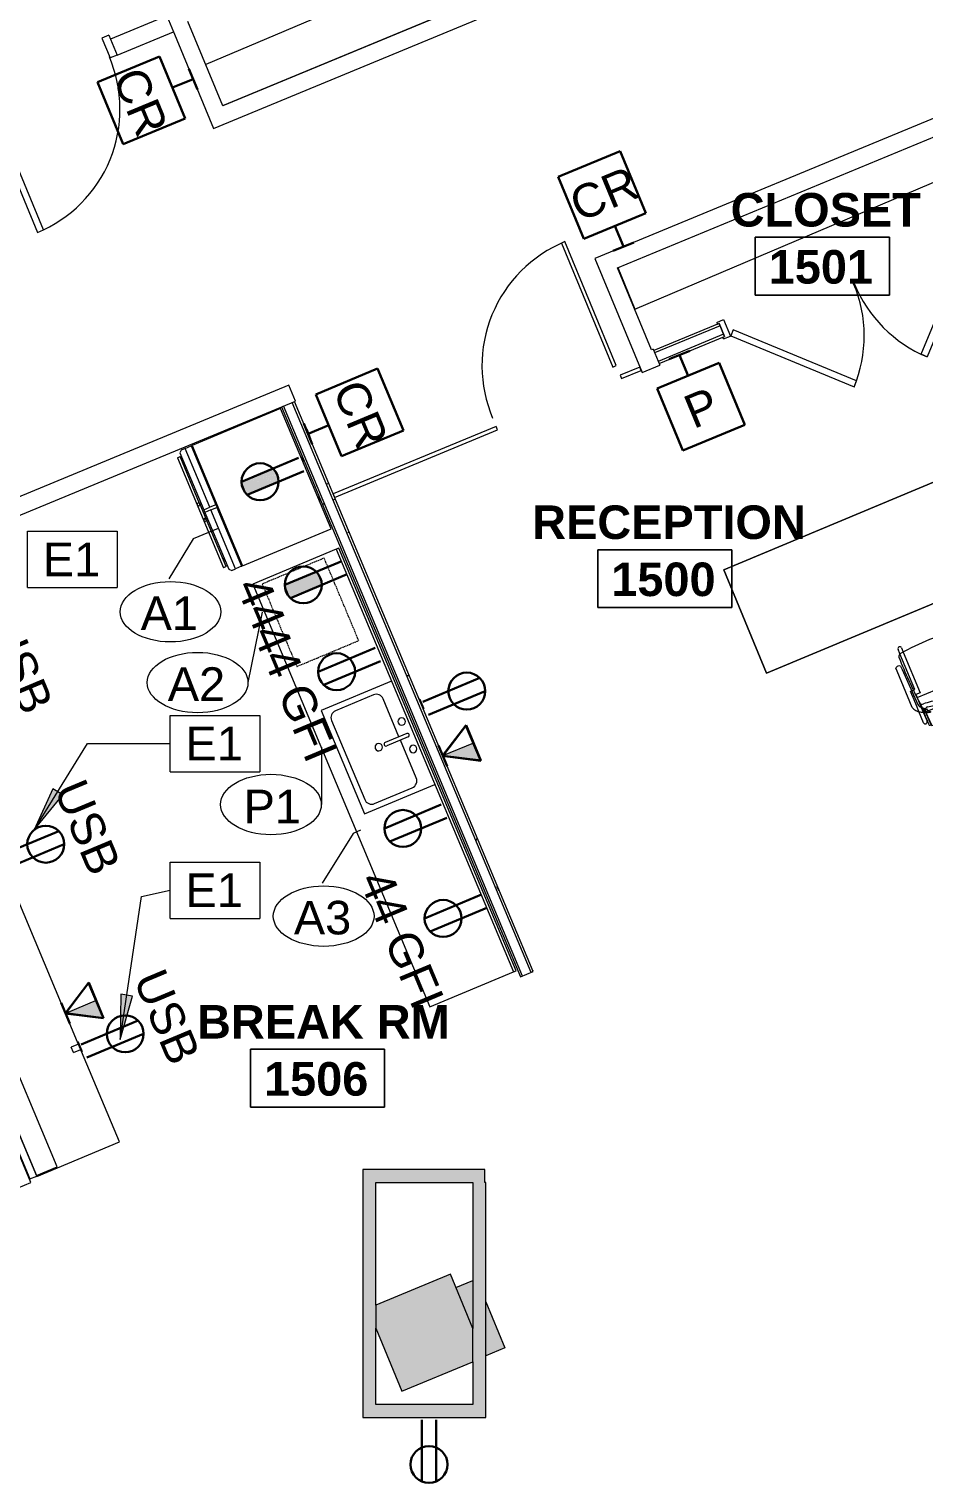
# Model space of a CAD drawing. Header units: inches. Extents: x 488 to 2071, y 800 to 2512.
# Drawn here: x 1535 to 1774.9, y 1426.9 to 1816.9 of the extents above; entities that cross this region are included whole.
import ezdxf

# ---------------------------------------------------------------- set-up
doc = ezdxf.new("R2010")
doc.units = ezdxf.units.IN
doc.header["$MEASUREMENT"] = 0
doc.linetypes.add('Dash', pattern=[0.25, 0.125, -0.125])
for name, color, linetype, lineweight in [('A-ANNO-KEYN', 231, 'Continuous', 9), ('A-ANNO-NOTE', 131, 'Continuous', 30), ('A-AREA-IDEN', 2, 'Continuous', 9), ('A-DOOR', 31, 'Continuous', 13), ('A-DOOR-FRAM', 31, 'Continuous', 20), ('A-Flor-Shel-Tptn', 8, 'Continuous', 9), ('A-GLAZ-CURT', 52, 'Continuous', 9), ('A-WALL', 113, 'Continuous', 9), ('A-WALL-PATT', 111, 'Continuous', 13), ('A-Wall-Shel-Fill', 8, 'Continuous', 9), ('E-ELEC-FIXT', 91, 'Continuous', 9), ('I-FURN', 30, 'Continuous', 9), ('I-FURN-PNLS', 30, 'Continuous', 9), ('I-WALL', 2, 'Continuous', 9), ('P-SANR-FIXT', 6, 'Continuous', 9), ('P-SANR-FIXT-IDEN', 2, 'Continuous', 9), ('Q-CASE', 31, 'Continuous', 9), ('Q-SPCQ', 91, 'Continuous', 9), ('Q-SPCQ-HDLN', 91, 'Dash', 9), ('Q-SPCQ-IDEN', 132, 'Continuous', 9), ('S-Cols', 8, 'Continuous', 9)]:
    doc.layers.add(name, color=color, linetype=linetype, lineweight=lineweight)
doc.styles.add('Arial', font='arial.ttf', dxfattribs={"height": 9})
doc.styles.add('Swis721 Lt BT', font='swissl.ttf', dxfattribs={"height": 9})
doc.styles.add('Swis721 Lt BT_B', font='', dxfattribs={"height": 9})
doc.styles.get('Swis721 Lt BT_B').set_extended_font_data('Swis721 Lt BT', bold=True)
pattern_1 = [(0, (0, 0), (30.72, 7.68), [1.267, -21.773, 1.267, -21.773, -122.88]), (0, (0, 0), (30.72, 7.68), [-46.08, 1.267, -44.813, 1.267, -21.773, -53.76]), (0, (0, 0), (30.72, 7.68), [-115.2, 1.267, -14.093, 1.267, -37.133]), (120, (11.52, 3.84), (-22.011075, 22.7643), [1.267, -21.773, 1.267, -21.773, -122.88]), (120, (11.52, 3.84), (-22.011075, 22.7643), [-46.08, 1.267, -44.813, 1.267, -21.773, -53.76]), (120, (11.52, 3.84), (-22.011075, 22.7643), [-115.2, 1.267, -14.093, 1.267, -37.133]), (240, (15.36, 19.2), (-8.708925, -30.4443), [1.267, -21.773, 1.267, -21.773, -122.88]), (240, (15.36, 19.2), (-8.708925, -30.4443), [-46.08, 1.267, -44.813, 1.267, -21.773, -53.76]), (240, (15.36, 19.2), (-8.708925, -30.4443), [-115.2, 1.267, -14.093, 1.267, -37.133])]

# ---------------------------------------------------------------- blocks, each defined once
blk = doc.blocks.new('Revit Link EDITED_dwg-5488103-Level 1 POWER')
at = {"layer": 'A-Wall-Shel-Fill'}
h = blk.add_hatch(color=7, dxfattribs=at)
h.paths.add_polyline_path([(1657.5, 1461.02), (1662.62, 1463.14), (1657.5, 1475.43), (1657.5, 1461.53)], flags=0)
h.paths.add_polyline_path([(1654, 1468.36), (1654, 1481.21), (1649.46, 1479.33), (1653.98, 1468.41)], flags=0)
at = {"layer": 'S-Cols', "color": 7}
blk.add_line((1649.46, 1479.33), (1654, 1481.21), dxfattribs=at)
at = {"layer": 'S-Cols', "color": 7, "flags": 128}
blk.add_lwpolyline([(1657.5, 1475.5), (1662.62, 1463.14), (1657.5, 1461.02)], dxfattribs=at)
blk = doc.blocks.new('Single Flush - OTJ_SOLIDFLUSH_ALUM-5474485-Level 1 POWER')
at = {"layer": 'A-DOOR', "lineweight": 20}
for p, q in [((16.15625, 38.125), (16.15625, 2.3125)), ((17.90625, 38.125), (16.15625, 38.125)), ((17.90625, 2.3125), (17.90625, 38.125)), ((16.15625, 2.3125), (17.90625, 2.3125))]:
    blk.add_line(p, q, dxfattribs=at)
at = {"layer": 'A-DOOR', "lineweight": 9}
blk.add_arc((17.90625, 2.3125), 35.8125, 90, 180.5, dxfattribs=at)
at = {"layer": 'A-DOOR-FRAM'}
for p, q in [((-20, -3.4375), (-20, 2.3125)), ((-20, 2.3125), (-18, 2.3125)), ((-18, -3.4375), (-18, 2.3125)), ((18.000004, -3.4375), (18.000004, 2.3125)), ((18.000004, 2.3125), (20.000004, 2.3125)), ((20.000004, -3.4375), (20.000004, 2.3125)), ((-20, -3.4375), (-18, -3.4375)), ((18.000004, -3.4375), (20.000004, -3.4375))]:
    blk.add_line(p, q, dxfattribs=at)
blk = doc.blocks.new('A-Refrigerator - A-Refrigerator-V27-Level 1 POWER')
at = {"layer": 'Q-SPCQ'}
for p, q in [((17.5, 13.75), (-17.5, 13.75)), ((-17.5, 13.75), (-17.5, -12)), ((-3.18, 14), (-3.18, 13.75)), ((-3.16, 14), (-3.18, 14)), ((-3.18, 14), (-2.18, 14)), ((-2.18, 14), (-2.2, 14)), ((-2.18, 13.75), (-2.18, 14)), ((8.38, 14), (8.38, 13.75)), ((8.4, 14), (8.38, 14)), ((8.38, 14), (9.38, 14)), ((9.38, 14), (9.36, 14)), ((9.38, 13.75), (9.38, 14)), ((17.5, -12), (17.5, 13.75)), ((-17.5, -12), (17.5, -12)), ((-0.36, -12.19), (-17.5, -12.19)), ((-17.5, -12.19), (-17.5, -12.25)), ((-17.5, -12.25), (-0.36, -12.25)), ((-17.5, -14), (-17.5, -12.25)), ((-0.36, -14), (-17.5, -14)), ((-17.5, -14), (-17.5, -15.21)), ((-17.5, -15.21), (-16.96, -15.75)), ((-0.36, -12.25), (-0.36, -12.19)), ((17.5, -12.19), (-0.36, -12.19)), ((-0.36, -12.25), (-0.36, -14)), ((-0.36, -15.75), (-0.36, -14)), ((0.39, -12.25), (17.5, -12.25)), ((0.39, -14), (0.39, -12.25)), ((17.5, -14), (0.39, -14)), ((0.39, -14), (0.39, -15.75)), ((16.89, -15.75), (17.5, -15.14)), ((17.5, -12.25), (17.5, -12.19)), ((17.5, -12.25), (17.5, -14)), ((17.5, -15.14), (17.5, -14)), ((-16.96, -15.75), (-0.36, -15.75)), ((-2.39, -16.13), (-16, -16.13)), ((-16, -16.88), (-16, -16.13)), ((-16, -16.88), (16, -16.88)), ((-14.19, -15.75), (-14.19, -16.13)), ((-14.19, -15.75), (-14.19, -16.18)), ((-13.81, -16.13), (-13.81, -15.75)), ((-13.81, -16.18), (-13.81, -15.75)), ((-2.42, -15.75), (-2.42, -16.18)), ((-2.42, -15.75), (-2.42, -16.18)), ((2.07, -16.13), (-2.07, -16.13)), ((-2.04, -16.2), (-2.04, -15.75)), ((-2.04, -16.2), (-2.04, -15.75)), ((-0.36, -15.75), (0.37, -15.75)), ((0.39, -15.75), (16.89, -15.75)), ((2.04, -15.75), (2.04, -16.2)), ((2.04, -15.75), (2.04, -16.2)), ((16, -16.13), (2.39, -16.13)), ((2.42, -16.18), (2.42, -15.75)), ((2.42, -16.18), (2.42, -15.75)), ((13.81, -15.75), (13.81, -16.13)), ((13.81, -15.75), (13.81, -16.18)), ((14.19, -16.13), (14.19, -15.75)), ((14.19, -16.18), (14.19, -15.75)), ((16, -16.13), (16, -16.88))]:
    blk.add_line(p, q, dxfattribs=at)
for centre, start, end in [((-2.25, -16.5), 90, 270), ((-2.25, -16.5), 270, 90), ((2.25, -16.5), 90, 270), ((2.25, -16.5), 270, 90)]:
    blk.add_arc(centre, 0.375, start, end, dxfattribs=at)
blk = doc.blocks.new('Sink Kitchen-Single - 30_ x 21_-V28-Level 1 POWER')
at = {"layer": 'P-SANR-FIXT'}
for p, q in [((-14.38, 10.03), (-14.38, -10.41)), ((0.12, 8.34), (0.12, 2.09)), ((1.12, 8.34), (1.12, 2.09)), ((15.62, -10.41), (15.62, 10.03)), ((-12.88, 4.09), (-12.88, -6.91)), ((0.12, 6.09), (-10.88, 6.09)), ((12.12, 6.09), (1.12, 6.09)), ((14.12, -6.91), (14.12, 4.09)), ((-14.38, -10.41), (15.62, -10.41)), ((-10.88, -8.91), (12.12, -8.91))]:
    blk.add_line(p, q, dxfattribs=at)
for centre, radius, start, end in [((-3.38, 8.34), 1, 360, 180), ((-3.38, 8.34), 1, 180, 0), ((0.62, 8.34), 0.5, 360, 180), ((4.62, 8.34), 1, 360, 180), ((4.62, 8.34), 1, 180, 360), ((-10.88, 4.09), 2, 90, 180), ((12.12, 4.09), 2, 360, 90), ((0.62, 0), 1, 360, 180), ((0.62, 0), 1, 180, 0), ((0.62, 2.09), 0.5, 180, 0), ((-10.88, -6.91), 2, 180, 270), ((12.12, -6.91), 2, 270, 0)]:
    blk.add_arc(centre, radius, start, end, dxfattribs=at)
blk = doc.blocks.new('C-Counter Top - ADJ HEIGHT-5227307-Level 1 POWER')
at = {"layer": 'Q-CASE'}
for p, q in [((75.66, 0), (-47.26, 0)), ((-47.26, 0), (-47.26, -0.75)), ((75.66, -0.75), (75.66, 0)), ((-47.26, -0.75), (-47.26, -25)), ((-47.26, -0.75), (75.66, -0.75)), ((75.66, -25), (75.66, -0.75)), ((-47.26, -25), (75.66, -25))]:
    blk.add_line(p, q, dxfattribs=at)
blk = doc.blocks.new('Casework 1 - Casework 1-5225166-Level 1 POWER')
at = {"layer": 'I-FURN-PNLS'}
for p, q in [((1805.3, 1707.05), (1721.31, 1671.87)), ((1721.31, 1671.87), (1805.3, 1707.05)), ((1805.3, 1707.05), (1805.3, 1674.53)), ((1732.79, 1644.16), (1805.3, 1674.53)), ((1805.3, 1674.53), (1732.79, 1644.16)), ((1721.31, 1671.87), (1732.79, 1644.16)), ((1732.79, 1644.16), (1721.31, 1671.87))]:
    blk.add_line(p, q, dxfattribs=at)
blk = doc.blocks.new('F-Haworth_Chair_X99-Seminar - X99 Seminar Chair with Glides-5139598-Level 1 POWER')
at = {"layer": 'I-FURN'}
for p, q in [((-8.82, 9.44), (-8.82, 10.78)), ((-8.82, -0.89), (-8.82, 9.44)), ((-7.83, 10.78), (-7.83, 9.57)), ((-7.83, 9.57), (-7.83, -2.27)), ((7.83, 9.57), (7.83, 10.78)), ((7.83, -2.27), (7.83, 9.57)), ((8.82, 10.78), (8.82, 9.44)), ((8.82, 9.44), (8.82, -0.89)), ((-11.32, 5.48), (-11.3, 6.32)), ((-11.32, -5.06), (-11.32, 5.48)), ((-9.92, 6.36), (-9.92, 5.36)), ((-9.92, 5.36), (-9.57, -4.97)), ((9.57, -4.97), (9.92, 5.36)), ((9.92, 5.36), (9.92, 6.36)), ((11.3, 6.32), (11.32, 5.48)), ((11.32, 5.48), (11.32, -5.06)), ((-10.07, -0.89), (-9.71, -0.89)), ((-10.07, -2.27), (-10.07, -0.89)), ((-10.04, -2.27), (-10.07, -2.27)), ((-10.04, -4.99), (-10.04, -2.27)), ((-9.71, -0.89), (-9.2, -0.89)), ((-9.2, -0.89), (-8.82, -0.89)), ((-9.07, -3.12), (9.07, -3.12)), ((-9.07, -3.2), (-9.07, -3.12)), ((-8.9, -4.8), (-9.07, -3.2)), ((-9.04, -2.27), (-9.04, -3.12)), ((-7.83, -2.27), (-9.04, -2.27)), ((-9.04, -3.12), (-9.04, -3.43)), ((-9.04, -3.43), (-9.04, -3.62)), ((-9.04, -3.62), (-9.04, -5.99)), ((9.04, -2.27), (7.83, -2.27)), ((8.82, -0.89), (9.2, -0.89)), ((9.07, -3.2), (8.9, -4.8)), ((9.04, -3.12), (9.04, -2.27)), ((9.04, -3.43), (9.04, -3.12)), ((9.04, -3.62), (9.04, -3.43)), ((9.04, -5.99), (9.04, -3.62)), ((9.07, -3.12), (9.07, -3.2)), ((9.2, -0.89), (9.71, -0.89)), ((9.71, -0.89), (10.07, -0.89)), ((10.04, -2.27), (10.04, -4.99)), ((10.07, -2.27), (10.04, -2.27)), ((10.07, -0.89), (10.07, -2.27)), ((-10.04, -6.81), (-10.04, -5)), ((-10.04, -10.02), (-10.04, -6.81)), ((-9.13, -5.92), (-8.07, -6.77)), ((-9.04, -5.99), (-9.04, -7.4)), ((-9.04, -7.4), (-9.04, -10.02)), ((-8.88, -4.99), (-8.89, -4.91)), ((-8.75, -6.22), (-8.88, -4.99)), ((-8.68, -6.87), (-8.75, -6.22)), ((-8.62, -7.42), (-8.68, -6.91)), ((-8.6, -7.6), (-8.62, -7.43)), ((-8.61, -6.81), (-8.23, -6.95)), ((-8.49, -7.6), (-8.56, -7.6)), ((-8.42, -7.57), (-8.34, -11.37)), ((-8.34, -11.52), (-8.42, -7.57)), ((-7.65, -7.6), (-8.4, -7.6)), ((-8.07, -6.77), (-7.95, -6.87)), ((7.65, -7.6), (-7.65, -7.6)), ((8.4, -7.6), (7.65, -7.6)), ((7.95, -6.87), (8.07, -6.77)), ((8.07, -6.77), (9.13, -5.92)), ((8.23, -6.95), (8.61, -6.81)), ((8.34, -11.37), (8.42, -7.57)), ((8.42, -7.57), (8.34, -11.52)), ((8.56, -7.6), (8.49, -7.6)), ((8.62, -7.43), (8.6, -7.6)), ((8.68, -6.91), (8.62, -7.42)), ((8.75, -6.22), (8.68, -6.87)), ((8.88, -4.99), (8.75, -6.22)), ((8.89, -4.91), (8.88, -4.99)), ((9.04, -7.4), (9.04, -5.99)), ((9.04, -10.02), (9.04, -7.4)), ((10.04, -5), (10.04, -6.81)), ((10.04, -6.81), (10.04, -10.02)), ((-7.18, -7.99), (-7.21, -8.13)), ((7.21, -8.13), (7.18, -7.99))]:
    blk.add_line(p, q, dxfattribs=at)
for centre, radius, start, end in [((-8.21, 8.28), 1.31, 110.0433, 159.9567), ((144.06, 7.32), 153.52, 179.4749, 184.5213), ((-8.32, 10.78), 0.495, 0, 180), ((0, -75.01), 84.96, 84.1475, 95.8525), ((8.32, 10.78), 0.495, 0, 180), ((8.21, 8.28), 1.31, 20.0433, 69.9567), ((-144.06, 7.32), 153.52, 355.4787, 0.5251), ((-10.58, 5.68), 0.956, 45.8901, 138.1099), ((10.58, 5.68), 0.956, 41.8901, 134.1099), ((-7.87, -3.92), 3.63, 198.1789, 238.0478), ((-4.71, 1.15), 9.61, 238.0478, 243.9964), ((-8.18, -4.9), 1.39, 182.8013, 227.1078), ((-8.24, -4.59), 0.763, 194.2338, 275.7662), ((-5.2, -7.86), 3.74, 170.0936, 184.0143), ((-4.71, 1.15), 9.61, 243.9964, 246.4906), ((-8.28, -7.33), 0.613, 122.5427, 170.0936), ((-4.71, 1.15), 9.61, 246.6393, 247.073), ((-7.37, -7.55), 1.05, 95.9554, 181.1786), ((-7.37, -7.55), 1.05, 145.2002, 181.1786), ((-4.71, 1.15), 9.61, 247.2631, 254.9334), ((-11.32, -48.08), 42.84, 79.9767, 85.7699), ((-6.55, -6.76), 1.38, 185.0878, 212.4248), ((-6.55, -6.76), 1.38, 214.0187, 242.9497), ((0, 26.49), 33.83, 257.2285, 282.7715), ((0, 15.97), 22.19, 259.9767, 280.0233), ((11.32, -48.08), 42.84, 94.2301, 100.0233), ((6.55, -6.76), 1.38, 297.0503, 325.9813), ((4.71, 1.15), 9.61, 285.0666, 292.7369), ((7.37, -7.55), 1.05, 358.8214, 84.0446), ((6.55, -6.76), 1.38, 327.5752, 354.9122), ((8.24, -4.59), 0.763, 264.2338, 345.7662), ((7.37, -7.55), 1.05, 358.8214, 34.7998), ((4.71, 1.15), 9.61, 292.927, 293.3607), ((4.71, 1.15), 9.61, 293.5094, 296.0036), ((8.28, -7.33), 0.613, 9.9064, 57.4573), ((5.2, -7.86), 3.74, 355.9857, 9.9064), ((4.71, 1.15), 9.61, 296.0036, 301.9522), ((8.18, -4.9), 1.39, 312.8922, 357.1987), ((7.87, -3.92), 3.63, 301.9522, 341.8211), ((-9.54, -10.02), 0.498, 180, 0), ((-36.06, -10.03), 27.2, 357.4882, 4.0143), ((0, 20.73), 33.17, 254.4478, 255.4234), ((0, 20.29), 32.89, 255.304, 284.6925), ((0, 20.73), 33.17, 284.5766, 285.5522), ((36.06, -10.03), 27.2, 175.9857, 182.5118), ((9.54, -10.02), 0.498, 180, 0)]:
    blk.add_arc(centre, radius, start, end, dxfattribs=at)
blk = doc.blocks.new('Double Flush - Int-F-WDMF-72_ x 84_-5456981-Level 1 POWER')
at = {"layer": 'A-DOOR', "lineweight": 20}
for p, q in [((-34.67, -1.14), (-35.91, -2.38)), ((-35.91, -2.38), (-10.58, -27.7)), ((-9.35, -26.46), (-34.67, -1.14)), ((9.35, -26.46), (34.67, -1.14)), ((35.91, -2.38), (10.58, -27.7)), ((34.67, -1.14), (35.91, -2.38)), ((-10.58, -27.7), (-9.35, -26.46)), ((10.58, -27.7), (9.35, -26.46))]:
    blk.add_line(p, q, dxfattribs=at)
at = {"layer": 'A-DOOR', "lineweight": 9}
for centre, start, end in [((-35.91, -2.38), 315, 0.5), ((35.91, -2.38), 179.5, 225)]:
    blk.add_arc(centre, 35.81, start, end, dxfattribs=at)
at = {"layer": 'A-DOOR-FRAM'}
for p, q in [((-38, 2.38), (-38, 1.88)), ((-38, 2.38), (-36, 2.38)), ((-38, 1.88), (-37.5, 1.88)), ((-37.5, 1.88), (-37.5, -1.88)), ((-36, 2.38), (-36, -2.38)), ((36, 2.38), (36, -2.38)), ((36, 2.38), (38, 2.38)), ((37.5, 1.88), (37.5, -1.88)), ((37.5, 1.88), (38, 1.88)), ((38, 2.38), (38, 1.88)), ((-38, -2.38), (-38, -1.88)), ((-38, -1.88), (-37.5, -1.88)), ((-38, -2.38), (-36, -2.38)), ((36, -2.38), (38, -2.38)), ((37.5, -1.88), (38, -1.88)), ((38, -2.38), (38, -1.88))]:
    blk.add_line(p, q, dxfattribs=at)
blk = doc.blocks.new('Booth Seat3 - Booth Seat-5227084-Level 1 POWER')
at = {"layer": 'Q-CASE'}
for p, q in [((1508.65, 1639.27), (1495.32, 1671.1)), ((1486.7, 1667.53), (1478.7, 1664.18)), ((1526.75, 1596.04), (1509.71, 1636.73)), ((1548.05, 1545.18), (1527.82, 1593.5)), ((1559.27, 1518.41), (1549.12, 1542.64)), ((1537.13, 1509.14), (1559.27, 1518.41)), ((1537.08, 1509.26), (1537.13, 1509.14))]:
    blk.add_line(p, q, dxfattribs=at)
at = {"layer": 'Q-CASE', "lineweight": 20}
for p, q in [((1473.17, 1661.87), (1471.32, 1661.09)), ((1478.7, 1664.18), (1473.17, 1661.87)), ((1537.08, 1509.26), (1473.17, 1661.87)), ((1473.17, 1661.87), (1537, 1509.44)), ((1542.54, 1511.76), (1478.7, 1664.18)), ((1471.32, 1661.09), (1535.23, 1508.49)), ((1537, 1509.44), (1542.54, 1511.76)), ((1535.23, 1508.49), (1537.08, 1509.26))]:
    blk.add_line(p, q, dxfattribs=at)
blk = doc.blocks.new('Single Glass Door - 36_ x 84_ 2-5475151-Level 1 POWER')
at = {"layer": 'A-DOOR', "lineweight": 20}
for p, q in [((17, 38), (17, 2)), ((18, 38), (17, 38)), ((18, 2), (18, 38)), ((17, 2), (18, 2))]:
    blk.add_line(p, q, dxfattribs=at)
at = {"layer": 'A-DOOR', "lineweight": 9}
blk.add_arc((18, 2), 36, 90, 180.5, dxfattribs=at)
blk = doc.blocks.new('System Panel - Glazed-5474413-Level 1 POWER')
at = {"layer": 'A-GLAZ-CURT', "lineweight": 13}
for p, q in [((-38.8, 1.75), (-44.49, 1.75)), ((-44.49, 1.75), (-44.49, 0.75)), ((-44.49, 0.75), (-38.8, 0.75)), ((-38.8, 0.75), (-38.8, 1.75)), ((44.49, 1.75), (-2.8, 1.75)), ((-2.8, 1.75), (-2.8, 0.75)), ((-2.8, 0.75), (44.49, 0.75)), ((44.49, 0.75), (44.49, 1.75))]:
    blk.add_line(p, q, dxfattribs=at)
blk = doc.blocks.new('Casework 5 - Casework 5-5347526-Level 1 POWER')
at = {"layer": 'Q-CASE'}
for p, q in [((1697.44, 1741.84), (1805.3, 1787.62)), ((1692.85, 1752.93), (1697.44, 1741.84))]:
    blk.add_line(p, q, dxfattribs=at)
blk = doc.blocks.new('Casework 6 - Casework 6-5347922-Level 1 POWER')
at = {"layer": 'Q-CASE'}
for p, q in [((1697.74, 1856.39), (1582.42, 1807.44)), ((1586.97, 1796.44), (1702.71, 1844.38))]:
    blk.add_line(p, q, dxfattribs=at)
blk = doc.blocks.new('PS - Power Device _Wall Base_ - Duplex-4862727-Level 1 POWER')
at = {"layer": 'E-ELEC-FIXT'}
for p, q in [((1445.44, 1403.21), (1445.36, 1403.04)), ((1447.89, 1401.94), (1445.36, 1403.04)), ((1447.89, 1401.94), (1447.96, 1402.12))]:
    blk.add_line(p, q, dxfattribs=at)
blk = doc.blocks.new('PS - Power Device _Wall Base_ - Duplex-5461265-Level 1 POWER')
at = {"layer": 'E-ELEC-FIXT'}
for p, q in [((945.6, 1538.48), (945.53, 1538.31)), ((948.07, 1537.26), (945.53, 1538.31)), ((945.6, 1538.48), (948.15, 1537.43)), ((946.99, 1540.21), (946.18, 1538.24)), ((946.99, 1540.21), (948.38, 1539.63)), ((947.57, 1537.67), (948.38, 1539.63)), ((948.07, 1537.26), (948.15, 1537.43))]:
    blk.add_line(p, q, dxfattribs=at)
blk = doc.blocks.new('PS - Junction Box _Wall Base_ - Card Reader-4868761-Level 1 POWER')
at = {"layer": 'E-ELEC-FIXT'}
for p, q in [((1609.47, 1709.66), (1609.29, 1709.59)), ((1609.47, 1709.66), (1610.53, 1707.13)), ((1610.35, 1707.05), (1610.53, 1707.13))]:
    blk.add_line(p, q, dxfattribs=at)
blk = doc.blocks.new('A-Refrigerator-generic - A-Microwave 2-5451699-Level 1 POWER')
at = {"layer": 'Q-SPCQ-HDLN'}
for p, q in [((-12, 9), (-12, -9)), ((12, 9), (-12, 9)), ((12, -9), (12, 9)), ((-12, -9), (12, -9))]:
    blk.add_line(p, q, dxfattribs=at)
blk = doc.blocks.new('Room Tag - Room Name and Number-3379422-Level 1 POWER')
at = {"layer": 'A-AREA-IDEN'}
for p, q in [((-0.1881, -0.1636), (-0.1881, -0.0018)), ((-0.1881, -0.0018), (0.1869, -0.0018)), ((0.1869, -0.0018), (-0.1881, -0.0018)), ((-0.1881, -0.0018), (-0.1881, -0.1636)), ((0.1869, -0.0018), (0.1869, -0.1636)), ((0.1869, -0.1636), (0.1869, -0.0018)), ((0.1869, -0.1636), (-0.1881, -0.1636)), ((-0.1881, -0.1636), (0.1869, -0.1636))]:
    blk.add_line(p, q, dxfattribs=at)
blk = doc.blocks.new('Keynote Tag - Keynote Number - Boxed-135510-Level 1 POWER')
at = {"layer": 'A-ANNO-KEYN'}
for p, q in [((-0.125, -0.0792), (-0.125, 0.0781)), ((-0.125, 0.0781), (0.125, 0.0781)), ((0.125, 0.0781), (0.125, -0.0792)), ((-0.125, -0.0792), (0.125, -0.0792))]:
    blk.add_line(p, q, dxfattribs=at)
blk = doc.blocks.new('Appliance_Specialty Equipment Tag - Standard-3515593-Level 1 POWER')
at = {"layer": 'Q-SPCQ-IDEN'}
blk.add_ellipse((-0.0499, 0.0037), major_axis=(-0.1406, 0), ratio=0.600473, dxfattribs=at)
blk = doc.blocks.new('Plumbing Equipment Tag - Standard-3394155-Level 1 POWER')
at = {"layer": 'P-SANR-FIXT-IDEN'}
blk.add_ellipse((-0.0499, 0.0037), major_axis=(-0.1406, 0), ratio=0.600473, dxfattribs=at)

msp = doc.modelspace()

# ---------------------------------------------------------------- hatches: boundary and pattern name
at = {"layer": 'A-ANNO-KEYN'}
for points in [[(1536.44, 1602.12), (1544.07, 1611.52), (1541.37, 1613.17)], [(1559.45, 1545.91), (1562.79, 1557.55), (1559.66, 1558.02)]]:
    msp.add_hatch(color=256, dxfattribs=at).paths.add_polyline_path(points, flags=0)
at = {"layer": 'A-ANNO-NOTE', "lineweight": 9}
for points in [[(1592.07, 1695.54), (1600.51, 1698.98), (1600.44, 1699.05)], [(1592.07, 1695.54), (1600.58, 1698.9), (1600.51, 1698.98)], [(1592.07, 1695.54), (1600.64, 1698.83), (1600.58, 1698.9)], [(1592.07, 1695.54), (1600.71, 1698.76), (1600.64, 1698.83)], [(1592.07, 1695.54), (1600.77, 1698.68), (1600.71, 1698.76)], [(1592.07, 1695.54), (1600.83, 1698.61), (1600.77, 1698.68), (1600.72, 1698.66)], [(1592.07, 1695.54), (1600.9, 1698.53), (1600.83, 1698.61), (1600.72, 1698.57)], [(1592.07, 1695.54), (1600.95, 1698.45), (1600.9, 1698.53), (1600.72, 1698.47)], [(1592.07, 1695.54), (1601.01, 1698.37), (1600.95, 1698.45), (1600.72, 1698.37)], [(1592.07, 1695.54), (1601.07, 1698.29), (1601.01, 1698.37), (1600.72, 1698.28)], [(1592.07, 1695.54), (1601.12, 1698.21), (1601.07, 1698.29), (1600.72, 1698.18)], [(1592.07, 1695.54), (1601.18, 1698.13), (1601.12, 1698.21), (1600.72, 1698.09)], [(1592.07, 1695.54), (1601.23, 1698.04), (1601.18, 1698.13), (1600.72, 1698)], [(1592.07, 1695.54), (1601.28, 1697.96), (1601.23, 1698.04), (1600.72, 1697.9)], [(1592.07, 1695.54), (1601.32, 1697.87), (1601.28, 1697.96), (1600.72, 1697.81)], [(1592.07, 1695.54), (1601.37, 1697.78), (1601.32, 1697.87), (1600.72, 1697.72)], [(1592.07, 1695.54), (1601.41, 1697.7), (1601.37, 1697.78), (1600.72, 1697.63)], [(1592.07, 1695.54), (1601.46, 1697.61), (1601.41, 1697.7), (1600.72, 1697.54)], [(1592.07, 1695.54), (1601.5, 1697.52), (1601.46, 1697.61), (1600.72, 1697.44)], [(1592.07, 1695.54), (1601.54, 1697.43), (1601.5, 1697.52), (1600.72, 1697.35)], [(1592.07, 1695.54), (1601.57, 1697.34), (1601.54, 1697.43), (1600.72, 1697.26)], [(1592.07, 1695.54), (1601.61, 1697.24), (1601.57, 1697.34), (1600.72, 1697.17)], [(1592.07, 1695.54), (1601.64, 1697.15), (1601.61, 1697.24), (1600.72, 1697.09)], [(1592.07, 1695.54), (1601.67, 1697.06), (1601.64, 1697.15), (1600.72, 1697)], [(1592.07, 1695.54), (1601.7, 1696.96), (1601.67, 1697.06), (1600.72, 1696.91)], [(1592.07, 1695.54), (1601.73, 1696.87), (1601.7, 1696.96), (1600.72, 1696.82)], [(1592.07, 1695.54), (1601.76, 1696.78), (1601.73, 1696.87), (1600.72, 1696.73)], [(1592.07, 1695.54), (1601.78, 1696.68), (1601.76, 1696.78), (1600.72, 1696.64)], [(1592.07, 1695.54), (1601.8, 1696.58), (1601.78, 1696.68), (1600.72, 1696.56)], [(1592.07, 1695.54), (1601.82, 1696.49), (1601.8, 1696.58), (1600.72, 1696.47)], [(1592.07, 1695.54), (1601.84, 1696.39), (1601.82, 1696.49), (1600.72, 1696.38)], [(1592.07, 1695.54), (1601.86, 1696.29), (1601.84, 1696.39), (1600.72, 1696.29)], [(1592.07, 1695.54), (1601.87, 1696.2), (1601.86, 1696.29), (1600.72, 1696.21)], [(1592.07, 1695.54), (1601.89, 1696.1), (1601.87, 1696.2), (1600.72, 1696.12)], [(1592.07, 1695.54), (1601.9, 1696), (1601.89, 1696.1), (1600.72, 1696.03)], [(1592.07, 1695.54), (1601.9, 1695.9), (1601.9, 1696), (1600.72, 1695.95)], [(1592.07, 1695.54), (1601.91, 1695.81), (1601.9, 1695.9), (1600.72, 1695.86)], [(1592.07, 1695.54), (1601.92, 1695.71), (1601.91, 1695.81), (1600.72, 1695.77)], [(1592.07, 1695.54), (1601.92, 1695.61), (1601.92, 1695.71), (1600.72, 1695.69)], [(1601.92, 1695.51), (1601.92, 1695.61), (1592.07, 1695.54), (1600.72, 1695.51)], [(1593.54, 1692), (1601.92, 1695.51), (1592.07, 1695.54), (1593.28, 1692.63)], [(1593.46, 1692.07), (1592.07, 1695.54), (1592.07, 1695.34), (1593.22, 1692.63)], [(1593.46, 1692.07), (1592.07, 1695.34), (1592.08, 1695.05), (1593.2, 1692.63)], [(1593.46, 1692.07), (1592.08, 1695.05), (1592.45, 1693.52), (1593.07, 1692.63)], [(1592.45, 1693.52), (1592.08, 1695.05), (1592.3, 1693.88)], [(1593.46, 1692.07), (1592.45, 1693.52), (1592.67, 1693.07), (1593.02, 1692.63)], [(1603.66, 1667.87), (1612.1, 1671.3), (1612.03, 1671.37)], [(1603.66, 1667.87), (1612.17, 1671.23), (1612.1, 1671.3)], [(1603.66, 1667.87), (1612.23, 1671.16), (1612.17, 1671.23)], [(1603.66, 1667.87), (1612.3, 1671.09), (1612.23, 1671.16)], [(1603.66, 1667.87), (1612.36, 1671.01), (1612.3, 1671.09)], [(1603.66, 1667.87), (1612.42, 1670.94), (1612.36, 1671.01)], [(1603.66, 1667.87), (1612.48, 1670.86), (1612.42, 1670.94)], [(1603.66, 1667.87), (1612.54, 1670.78), (1612.48, 1670.86)], [(1603.66, 1667.87), (1612.6, 1670.7), (1612.54, 1670.78)], [(1603.66, 1667.87), (1612.66, 1670.62), (1612.6, 1670.7)], [(1603.66, 1667.87), (1612.71, 1670.54), (1612.66, 1670.62)], [(1603.66, 1667.87), (1612.76, 1670.45), (1612.71, 1670.54)], [(1603.66, 1667.87), (1612.82, 1670.37), (1612.76, 1670.45)], [(1603.66, 1667.87), (1612.86, 1670.29), (1612.82, 1670.37)], [(1603.66, 1667.87), (1612.91, 1670.2), (1612.86, 1670.29)], [(1603.66, 1667.87), (1612.96, 1670.11), (1612.91, 1670.2)], [(1603.66, 1667.87), (1613, 1670.02), (1612.96, 1670.11)], [(1603.66, 1667.87), (1613.04, 1669.94), (1613, 1670.02)], [(1603.66, 1667.87), (1613.09, 1669.85), (1613.04, 1669.94)], [(1603.66, 1667.87), (1613.12, 1669.76), (1613.09, 1669.85)], [(1603.66, 1667.87), (1613.16, 1669.66), (1613.12, 1669.76)], [(1603.66, 1667.87), (1613.2, 1669.57), (1613.16, 1669.66)], [(1603.66, 1667.87), (1613.23, 1669.48), (1613.2, 1669.57)], [(1603.66, 1667.87), (1613.26, 1669.39), (1613.23, 1669.48)], [(1603.66, 1667.87), (1613.29, 1669.29), (1613.26, 1669.39)], [(1603.66, 1667.87), (1613.32, 1669.2), (1613.29, 1669.29)], [(1603.66, 1667.87), (1613.35, 1669.1), (1613.32, 1669.2)], [(1603.66, 1667.87), (1613.37, 1669.01), (1613.35, 1669.1)], [(1603.66, 1667.87), (1613.39, 1668.91), (1613.37, 1669.01)], [(1603.66, 1667.87), (1613.41, 1668.82), (1613.39, 1668.91)], [(1603.66, 1667.87), (1613.43, 1668.72), (1613.41, 1668.82)], [(1603.66, 1667.87), (1613.45, 1668.62), (1613.43, 1668.72)], [(1603.66, 1667.87), (1613.46, 1668.53), (1613.45, 1668.62)], [(1603.66, 1667.87), (1613.47, 1668.43), (1613.46, 1668.53)], [(1603.66, 1667.87), (1613.48, 1668.33), (1613.47, 1668.43)], [(1603.66, 1667.87), (1613.49, 1668.23), (1613.48, 1668.33)], [(1603.66, 1667.87), (1613.5, 1668.13), (1613.49, 1668.23)], [(1603.66, 1667.87), (1613.51, 1668.04), (1613.5, 1668.13)], [(1603.66, 1667.87), (1613.51, 1667.94), (1613.51, 1668.04)], [(1613.51, 1667.84), (1613.51, 1667.94), (1603.66, 1667.87)], [(1605.13, 1664.33), (1613.51, 1667.84), (1603.66, 1667.87), (1604.61, 1665.58)], [(1605.05, 1664.4), (1603.66, 1667.87), (1603.66, 1667.67), (1604.55, 1665.58)], [(1605.05, 1664.4), (1603.66, 1667.67), (1603.67, 1667.38), (1604.5, 1665.58)], [(1605.05, 1664.4), (1603.67, 1667.38), (1604.04, 1665.84), (1604.22, 1665.58)], [(1604.04, 1665.84), (1603.67, 1667.38), (1603.89, 1666.21)], [(1605.05, 1664.4), (1604.17, 1665.58), (1604.26, 1665.4)], [(1656.15, 1620.65), (1654.16, 1625.41), (1645.92, 1621.96)], [(1554.99, 1551.57), (1552.99, 1556.33), (1544.76, 1552.88)]]:
    msp.add_hatch(color=256, dxfattribs=at).paths.add_polyline_path(points, flags=0)
at = {"layer": 'A-WALL'}
msp.add_hatch(color=250, dxfattribs=at).paths.add_polyline_path([(1634.99, 1451.54), (1654, 1459.42), (1653.98, 1468.41), (1647.98, 1482.9), (1628, 1474.63), (1628, 1468.41), (1634.42, 1452.91)], flags=0)
at = {"layer": 'A-WALL-PATT', "lineweight": 9}
h = msp.add_hatch(dxfattribs=at)
h.set_pattern_fill('FP_1', color=256, style=0, pattern_type=2)
h.set_pattern_definition(pattern_1)
h.paths.add_polyline_path([(1702.75, 1730.1), (1720.28, 1737.36), (1720.05, 1737.94), (1702.51, 1730.68)], flags=0)
h.paths.add_polyline_path([(1789.58, 1766.06), (1805.3, 1772.58), (1805.3, 1773.25), (1789.34, 1766.64)], flags=0)
h = msp.add_hatch(dxfattribs=at)
h.set_pattern_fill('FP_1', color=256, style=0, pattern_type=2)
h.set_pattern_definition(pattern_1)
h.paths.add_polyline_path([(1669.64, 1563.88), (1670.22, 1564.12), (1617.16, 1690.79), (1616.59, 1690.55), (1667.33, 1569.38)], flags=0)
h.paths.add_polyline_path([(1614.8, 1694.82), (1615.38, 1695.06), (1606.18, 1717.02), (1605.6, 1716.79), (1606.27, 1715.18)], flags=0)
h = msp.add_hatch(dxfattribs=at)
h.set_pattern_fill('FP_1', color=256, style=0, pattern_type=2)
h.set_pattern_definition(pattern_1)
h.paths.add_polyline_path([(1666.76, 1562.67), (1667.33, 1562.91), (1603.29, 1715.83), (1602.71, 1715.59), (1623.66, 1665.58)], flags=0)
h = msp.add_hatch(dxfattribs=at)
h.set_pattern_fill('FP_1', color=256, style=0, pattern_type=2)
h.set_pattern_definition(pattern_1)
h.paths.add_polyline_path([(1534.95, 1507.32), (1535.53, 1507.56), (1471.22, 1661.12), (1470.65, 1660.86), (1534.46, 1508.49)], flags=0)
for points in [[(1624.5, 1448), (1628, 1448), (1628, 1511), (1624.5, 1511), (1624.5, 1449.17)], [(1654, 1507.5), (1657.25, 1507.5), (1657.25, 1511), (1628, 1511), (1628, 1507.5), (1649.05, 1507.5)], [(1657.5, 1448), (1657.5, 1507.5), (1654, 1507.5), (1654, 1448)], [(1628, 1444.5), (1657.5, 1444.5), (1657.5, 1448), (1624.5, 1448), (1624.5, 1444.5)]]:
    msp.add_hatch(color=7, dxfattribs=at).paths.add_polyline_path(points, flags=0)

# ---------------------------------------------------------------- linework, layer by layer
at = {"layer": 'A-ANNO-KEYN'}
for p, q in [((1536.44, 1602.12), (1550.66, 1625.27)), ((1550.66, 1625.27), (1572.87, 1625.27)), ((1541.37, 1613.17), (1536.44, 1602.12)), ((1536.44, 1602.12), (1544.07, 1611.52)), ((1544.07, 1611.52), (1541.37, 1613.17)), ((1559.45, 1545.91), (1565.16, 1584.2)), ((1565.16, 1584.2), (1572.87, 1585.91)), ((1559.66, 1558.02), (1559.45, 1545.91)), ((1559.45, 1545.91), (1562.79, 1557.55)), ((1562.79, 1557.55), (1559.66, 1558.02))]:
    msp.add_line(p, q, dxfattribs=at)
at = {"layer": 'A-ANNO-NOTE'}
for p, q in [((1570.04, 1809.55), (1553.41, 1802.66)), ((1576.93, 1792.92), (1570.04, 1809.55)), ((1577.88, 1806.3), (1580.18, 1800.76)), ((1553.41, 1802.66), (1560.3, 1786.03)), ((1579.03, 1803.53), (1573.49, 1801.23)), ((1560.3, 1786.03), (1576.93, 1792.92)), ((1693.52, 1784.19), (1676.89, 1777.3)), ((1700.41, 1767.56), (1693.52, 1784.19)), ((1676.89, 1777.3), (1683.78, 1760.67)), ((1683.78, 1760.67), (1700.41, 1767.56)), ((1694.39, 1758.57), (1692.1, 1764.11)), ((1697.16, 1759.72), (1691.62, 1757.42)), ((1706.68, 1728.34), (1712.22, 1730.64)), ((1709.45, 1729.49), (1711.75, 1723.95)), ((1628.48, 1725.9), (1611.88, 1718.94)), ((1635.44, 1709.29), (1628.48, 1725.9)), ((1720.06, 1727.39), (1703.43, 1720.5)), ((1726.95, 1710.76), (1720.06, 1727.39)), ((1703.43, 1720.5), (1710.32, 1703.87)), ((1611.88, 1718.94), (1618.83, 1702.34)), ((1610.98, 1705.56), (1608.66, 1711.09)), ((1609.82, 1708.32), (1615.36, 1710.64)), ((1618.83, 1702.34), (1635.44, 1709.29)), ((1710.32, 1703.87), (1726.95, 1710.76)), ((1607.26, 1701.9), (1592.02, 1695.52)), ((1608.74, 1698.37), (1593.5, 1691.98)), ((1608.74, 1698.37), (1593.5, 1691.98)), ((1618.85, 1674.23), (1603.61, 1667.85)), ((1620.33, 1670.7), (1605.09, 1664.31)), ((1620.33, 1670.7), (1605.09, 1664.31)), ((1627.8, 1650.94), (1612.55, 1644.55)), ((1629.28, 1647.4), (1614.03, 1641.02)), ((1629.28, 1647.4), (1614.03, 1641.02)), ((1640.61, 1636.5), (1655.86, 1642.88)), ((1640.61, 1636.5), (1655.86, 1642.88)), ((1642.09, 1632.96), (1657.34, 1639.35)), ((1645.97, 1622.02), (1652.21, 1630.23)), ((1652.21, 1630.23), (1656.2, 1620.71)), ((1645.92, 1621.96), (1652.17, 1630.16)), ((1652.17, 1630.16), (1656.15, 1620.65)), ((1647.13, 1619.25), (1644.81, 1624.79)), ((1645.92, 1621.96), (1656.15, 1620.65)), ((1645.97, 1622.02), (1656.2, 1620.71)), ((1645.54, 1608.89), (1630.3, 1602.5)), ((1647.02, 1605.35), (1631.78, 1598.97)), ((1647.02, 1605.35), (1631.78, 1598.97)), ((1527.72, 1595.42), (1542.97, 1601.8)), ((1527.72, 1595.42), (1542.97, 1601.8)), ((1529.2, 1591.88), (1544.45, 1598.27)), ((1656.32, 1584.76), (1641.08, 1578.38)), ((1657.8, 1581.23), (1642.56, 1574.84)), ((1657.8, 1581.23), (1642.56, 1574.84)), ((1544.76, 1552.88), (1551, 1561.09)), ((1544.8, 1552.94), (1551.05, 1561.15)), ((1551, 1561.09), (1554.99, 1551.57)), ((1551.05, 1561.15), (1555.03, 1551.64)), ((1545.96, 1550.18), (1543.64, 1555.71)), ((1544.76, 1552.88), (1554.99, 1551.57)), ((1544.8, 1552.94), (1555.03, 1551.64)), ((1549.02, 1544.55), (1564.27, 1550.94)), ((1549.02, 1544.55), (1564.27, 1550.94)), ((1550.51, 1541.02), (1565.75, 1547.4)), ((1640.34, 1443.85), (1640.34, 1427.32)), ((1644.18, 1443.85), (1644.18, 1427.32)), ((1644.18, 1443.85), (1644.18, 1427.32))]:
    msp.add_line(p, q, dxfattribs=at)
at = {"layer": 'A-ANNO-NOTE', "lineweight": 9}
for p, q in [((1600.44, 1699.05), (1592.07, 1695.54)), ((1593.54, 1692), (1601.92, 1695.51)), ((1612.03, 1671.37), (1603.66, 1667.87)), ((1605.13, 1664.33), (1613.51, 1667.84)), ((1654.16, 1625.41), (1645.92, 1621.96)), ((1656.15, 1620.65), (1654.16, 1625.41)), ((1645.92, 1621.96), (1656.15, 1620.65)), ((1552.99, 1556.33), (1544.76, 1552.88)), ((1554.99, 1551.57), (1552.99, 1556.33)), ((1544.76, 1552.88), (1554.99, 1551.57))]:
    msp.add_line(p, q, dxfattribs=at)
at = {"layer": 'A-ANNO-NOTE'}
for centre in [(1596.97, 1695.51), (1608.56, 1667.84), (1617.5, 1644.55), (1652.39, 1639.35), (1635.25, 1602.5), (1539.5, 1598.27), (1646.03, 1578.37), (1560.8, 1547.41), (1642.26, 1431.89)]:
    msp.add_circle(centre, 4.95, dxfattribs=at)
at = {"layer": 'A-ANNO-NOTE', "lineweight": 9}
for centre, radius, start, end in [((1596.97, 1695.51), 4.95, 359.9485, 45.4997), ((1596.57, 1695.32), 4.5, 177.2397, 227.6475), ((1608.56, 1667.84), 4.95, 359.9485, 45.4997), ((1608.16, 1667.65), 4.5, 177.2397, 227.6475)]:
    msp.add_arc(centre, radius, start, end, dxfattribs=at)
at = {"layer": 'A-WALL', "lineweight": 13}
for p, q in [((1836.64, 1899.75), (1587.01, 1796.35)), ((1584.51, 1790.3), (1842.69, 1897.25)), ((1571.97, 1820.51), (1556.85, 1814.24)), ((1571.97, 1820.51), (1573.74, 1816.23)), ((1587.01, 1796.35), (1577.63, 1818.99)), ((1556.85, 1814.24), (1558.62, 1809.97)), ((1558.62, 1809.97), (1573.74, 1816.23)), ((1573.6, 1816.65), (1584.51, 1790.3)), ((1805.3, 1804.51), (1686.71, 1755.39)), ((1692.76, 1752.89), (1805.3, 1799.5)), ((1686.71, 1755.39), (1699.37, 1724.84)), ((1701.87, 1730.88), (1692.76, 1752.89)), ((1720.28, 1737.36), (1702.75, 1730.1)), ((1721.24, 1735.05), (1703.71, 1727.79)), ((1702.35, 1731.08), (1701.87, 1730.88)), ((1702.35, 1731.08), (1704.12, 1726.81)), ((1699.37, 1724.84), (1704.12, 1726.81)), ((1604.71, 1721.42), (1342.04, 1612.62)), ((1606.48, 1717.15), (1604.71, 1721.42)), ((1348.08, 1610.12), (1606.48, 1717.15)), ((1669.64, 1563.88), (1605.6, 1716.79)), ((1667.33, 1562.91), (1603.29, 1715.83)), ((1615.39, 1695.06), (1614.8, 1694.82)), ((1616.27, 1692.93), (1615.39, 1695.06)), ((1617.16, 1690.79), (1616.59, 1690.55))]:
    msp.add_line(p, q, dxfattribs=at)
at = {"layer": 'A-WALL', "color": 55, "lineweight": 20}
for p, q in [((1647.98, 1482.9), (1628, 1474.63)), ((1654, 1468.36), (1647.98, 1482.9)), ((1628, 1468.41), (1634.99, 1451.54)), ((1634.99, 1451.54), (1654, 1459.42))]:
    msp.add_line(p, q, dxfattribs=at)
at = {"layer": 'A-WALL'}
for p, q in [((1628, 1474.63), (1628, 1468.41)), ((1654, 1459.42), (1654, 1468.36))]:
    msp.add_line(p, q, dxfattribs=at)
at = {"layer": 'I-WALL', "lineweight": 13}
for p, q in [((1573.57, 1816.64), (1573.6, 1816.65)), ((1720.05, 1737.94), (1702.51, 1730.68)), ((1721.48, 1734.48), (1720.05, 1737.94)), ((1703.95, 1727.21), (1721.48, 1734.48)), ((1615.38, 1695.06), (1606.18, 1717.02)), ((1602.71, 1715.59), (1666.76, 1562.67)), ((1670.22, 1564.12), (1616.27, 1692.93)), ((1535.53, 1507.56), (1471.22, 1661.12)), ((1666.76, 1562.67), (1670.22, 1564.12)), ((1532.07, 1506.11), (1535.53, 1507.56))]:
    msp.add_line(p, q, dxfattribs=at)
at = {"layer": 'I-WALL', "color": 55, "lineweight": 20}
for p, q in [((1624.5, 1511), (1624.5, 1444.5)), ((1657.25, 1511), (1624.5, 1511)), ((1657.25, 1507.5), (1657.25, 1511)), ((1628, 1474.63), (1628, 1507.5)), ((1628, 1507.5), (1654, 1507.5)), ((1654, 1507.5), (1654, 1468.36)), ((1657.5, 1507.5), (1657.25, 1507.5)), ((1657.5, 1444.5), (1657.5, 1507.5)), ((1628, 1448), (1628, 1468.41)), ((1654, 1459.42), (1654, 1448)), ((1654, 1448), (1628, 1448)), ((1624.5, 1444.5), (1657.5, 1444.5))]:
    msp.add_line(p, q, dxfattribs=at)
at = {"layer": 'P-SANR-FIXT-IDEN'}
msp.add_line((1613.4, 1624.32), (1613.4, 1608.92), dxfattribs=at)
at = {"layer": 'Q-SPCQ-IDEN'}
for p, q in [((1585.73, 1682.94), (1579.06, 1680.2)), ((1579.06, 1680.2), (1572.53, 1669.44)), ((1597.54, 1660.48), (1593.73, 1641.63)), ((1621.97, 1601.17), (1613.61, 1587.79)), ((1623.87, 1602.06), (1621.97, 1601.17))]:
    msp.add_line(p, q, dxfattribs=at)

# ---------------------------------------------------------------- block references
at = {"layer": 'A-ANNO-KEYN', "xscale": 95.99999999999994, "yscale": 95.99999999999994, "zscale": 95.99999999999994}
for p in [(1546.62, 1674.71), (1584.87, 1625.33), (1584.87, 1585.96)]:
    msp.add_blockref('Keynote Tag - Keynote Number - Boxed-135510-Level 1 POWER', p, dxfattribs=at)
at = {"layer": 'A-AREA-IDEN', "xscale": 95.99999999999994, "yscale": 95.99999999999994, "zscale": 95.99999999999994}
for p in [(1747.76, 1761.25), (1705.54, 1677.43), (1612.43, 1543.42)]:
    msp.add_blockref('Room Tag - Room Name and Number-3379422-Level 1 POWER', p, dxfattribs=at)
at = {"layer": 'A-DOOR'}
for name, p, rotation in [('Single Flush - OTJ_SOLIDFLUSH_ALUM-5474485-Level 1 POWER', (1539.26, 1804.45), 202.4999999999996), ('Double Flush - Int-F-WDMF-72_ x 84_-5456981-Level 1 POWER', (1755.41, 1750.56), 22.49999999999955), ('Single Glass Door - 36_ x 84_ 2-5475151-Level 1 POWER', (1676.6, 1717.91), 22.49999999999955)]:
    msp.add_blockref(name, p, dxfattribs=dict(at, rotation=rotation))
at = {"layer": 'A-Flor-Shel-Tptn', "color": 7}
msp.add_blockref('Revit Link EDITED_dwg-5488103-Level 1 POWER', (0, 0), dxfattribs=at)
at = {"layer": 'A-GLAZ-CURT', "rotation": 202.4999999999995}
msp.add_blockref('System Panel - Glazed-5474413-Level 1 POWER', (1657.38, 1709.95), dxfattribs=at)
at = {"layer": 'E-ELEC-FIXT'}
msp.add_blockref('PS - Junction Box _Wall Base_ - Card Reader-4868761-Level 1 POWER', (0, 0), dxfattribs=at)
for name, p, rotation in [('PS - Power Device _Wall Base_ - Duplex-4862727-Level 1 POWER', (3655.2, 1643.55), 136.1042717409482), ('PS - Power Device _Wall Base_ - Duplex-5461265-Level 1 POWER', (3304.66, 1965.92), 135.1322270800046)]:
    msp.add_blockref(name, p, dxfattribs=dict(at, rotation=rotation))
at = {"layer": 'I-FURN', "rotation": 22.49999999999826}
msp.add_blockref('F-Haworth_Chair_X99-Seminar - X99 Seminar Chair with Glides-5139598-Level 1 POWER', (1780.3, 1643.97), dxfattribs=at)
at = {"layer": 'I-FURN-PNLS'}
msp.add_blockref('Casework 1 - Casework 1-5225166-Level 1 POWER', (0, 0), dxfattribs=at)
at = {"layer": 'P-SANR-FIXT', "rotation": 292.724102151744}
msp.add_blockref('Sink Kitchen-Single - 30_ x 21_-V28-Level 1 POWER', (1628.55, 1624.86), dxfattribs=at)
at = {"layer": 'P-SANR-FIXT-IDEN', "xscale": 95.99999999999994, "yscale": 95.99999999999994, "zscale": 95.99999999999994}
msp.add_blockref('Plumbing Equipment Tag - Standard-3394155-Level 1 POWER', (1604.68, 1608.56), dxfattribs=at)
at = {"layer": 'Q-CASE'}
for name in ['Casework 6 - Casework 6-5347922-Level 1 POWER', 'Casework 5 - Casework 5-5347526-Level 1 POWER', 'Booth Seat3 - Booth Seat-5227084-Level 1 POWER']:
    msp.add_blockref(name, (0, 0), dxfattribs=at)
at = {"layer": 'Q-CASE', "rotation": 292.7241021517439}
msp.add_blockref('C-Counter Top - ADJ HEIGHT-5227307-Level 1 POWER', (1636.36, 1634.13), dxfattribs=at)
at = {"layer": 'Q-SPCQ'}
for name, p, rotation in [('A-Refrigerator - A-Refrigerator-V27-Level 1 POWER', (1596.56, 1693.72), 292.7241021517439), ('A-Refrigerator-generic - A-Microwave 2-5451699-Level 1 POWER', (1610.48, 1660.48), 112.7241021517433)]:
    msp.add_blockref(name, p, dxfattribs=dict(at, rotation=rotation))
at = {"layer": 'Q-SPCQ-IDEN', "xscale": 95.99999999999994, "yscale": 95.99999999999994, "zscale": 95.99999999999994}
for p in [(1577.73, 1660.27), (1585.01, 1641.27), (1618.81, 1578.62)]:
    msp.add_blockref('Appliance_Specialty Equipment Tag - Standard-3515593-Level 1 POWER', p, dxfattribs=at)

# ---------------------------------------------------------------- texts
at = {"layer": 'A-ANNO-KEYN', "char_height": 9, "width": 18.786, "attachment_point": 1, "style": 'Arial'}
for insert in [(1538.71, 1679.17), (1576.96, 1629.78), (1576.96, 1590.42)]:
    msp.add_mtext('E1', dxfattribs=dict(at, insert=insert))
at = {"layer": 'A-ANNO-NOTE', "lineweight": 9, "char_height": 9, "attachment_point": 1, "style": 'Swis721 Lt BT'}
for s, insert, width, rotation in [('CR', (1565.66, 1807.53), 20.604, 292.5), ('CR', (1679.08, 1773.43), 20.604, 22.5), ('CR', (1624.63, 1723.7), 20.604, 292.7241), ('P', (1709.73, 1717.89), 9.393, 22.5), ('44', (1598.71, 1670.99), 16.362, 292.7241), ('USB', (1531.8, 1659.73), 30.3, 292.7241), ('44 GFI', (1603.16, 1658.41), 44.541, 292.7241), ('USB', (1549.9, 1616.5), 30.3, 292.7241), ('44 GFI', (1631.69, 1592.24), 44.541, 292.7241), ('USB', (1571.21, 1565.64), 30.3, 292.7241)]:
    msp.add_mtext(s, dxfattribs=dict(at, insert=insert, width=width, rotation=rotation))
at = {"layer": 'A-AREA-IDEN', "char_height": 9, "attachment_point": 1, "style": 'Swis721 Lt BT_B'}
for s, insert, width in [('CLOSET', (1723.14, 1772.96), 59.388), ('1501', (1733.34, 1757.65), 33.936), ('RECEPTION', (1669.93, 1689.15), 86.052), ('1500', (1691.13, 1673.83), 33.936), ('BREAK RM', (1580.07, 1555.13), 78.174), ('1506', (1598.02, 1539.82), 33.936)]:
    msp.add_mtext(s, dxfattribs=dict(at, insert=insert, width=width))
at = {"layer": 'P-SANR-FIXT-IDEN', "insert": (1592.56, 1612.89), "char_height": 9, "width": 17.574, "attachment_point": 1, "style": 'Swis721 Lt BT'}
msp.add_mtext('P1', dxfattribs=at)
at = {"layer": 'Q-SPCQ-IDEN', "char_height": 9, "width": 18.786, "attachment_point": 1, "style": 'Arial'}
for s, insert in [('A1', (1564.95, 1664.73)), ('A2', (1572.23, 1645.73)), ('A3', (1606.03, 1583.08))]:
    msp.add_mtext(s, dxfattribs=dict(at, insert=insert))

doc.saveas('drawing.dxf')
